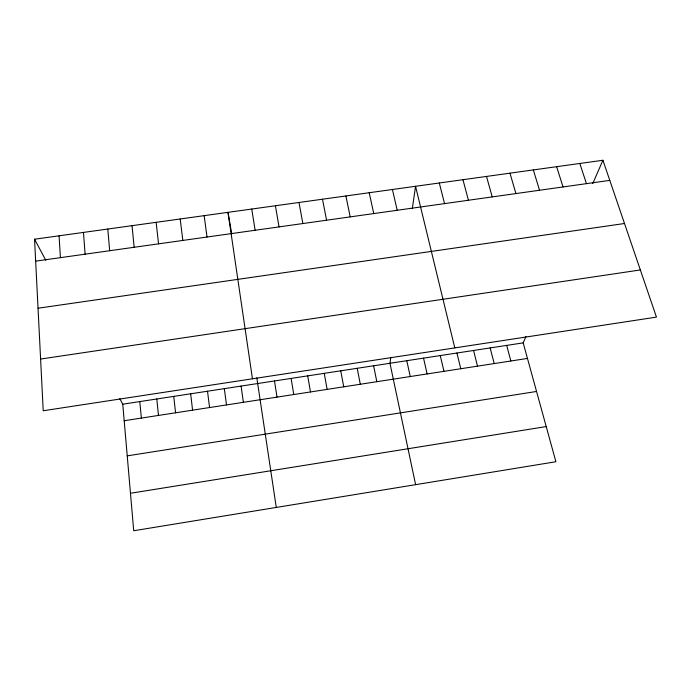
<?xml version="1.0" encoding="UTF-8"?>
<svg xmlns="http://www.w3.org/2000/svg" width="691" height="691" viewBox="0 0 691 691"><rect width="100%" height="100%" fill="white"/><g stroke="black" fill="none" stroke-linecap="round" stroke-linejoin="round"><path stroke-width="1.04" d="M390.821 357.29L389.957 363.285L415.611 484.667M412.311 208.682L415.55 186.285L454.799 347.901M119.802 398.672L122.756 404.2L133.717 530.74L555.892 461.735L523.182 342.874L525.946 336.543M592.748 183.564L602.923 160.26L34.55 239.216L43.213 410.756L656.45 317.109L602.923 160.26M130.478 493.262L546.218 426.572M127.239 455.87L536.553 391.46M124.19 420.733L527.458 358.43M122.756 404.2L523.182 342.874M40.605 359.044L640.358 269.956M38.04 308.229L624.509 223.504M35.656 261.138L609.79 180.368M34.55 239.216L45.796 260.257M579.818 163.465L586.46 183.651M556.626 166.686L563.035 186.95M533.34 169.926L539.524 190.258M509.967 173.173L515.927 193.575M486.499 176.43L492.225 196.909M462.944 179.703L468.438 200.26M506.684 345.405L510.856 360.996M490.152 347.936L494.203 363.561M439.295 182.985L444.555 203.62M473.568 350.475L477.498 366.144M456.932 353.023L460.759 368.735M440.262 355.58L443.968 371.326M392.419 189.498L397.213 210.28M423.54 358.137L427.124 373.926M406.774 360.702L410.247 376.535M369.193 192.729L373.762 213.579M345.889 195.968L350.216 216.888M373.598 365.789L376.837 381.7M357.187 368.303L360.313 384.248M322.49 199.215L326.584 220.213M340.732 370.817L343.738 386.813M298.996 202.48L302.857 223.547M324.243 373.347L327.128 389.379M231.718 233.765L227.987 212.344L252.448 378.806M256.802 377.752L276.279 507.444M307.702 375.878L310.475 391.952M275.415 205.754L279.034 226.898M291.118 378.418L293.77 394.535M251.749 209.045L255.126 230.267M274.482 380.966L277.013 397.118M241.09 386.079L243.379 402.317M204.139 215.652L207.015 237.03M224.325 388.653L226.493 404.926M207.507 391.227L209.563 407.543M180.187 218.978L182.83 240.433M190.656 393.81L192.582 410.169M156.149 222.321L158.541 243.854M173.752 396.392L175.557 412.795M156.797 398.992L158.481 415.438M132.024 225.672L134.158 247.283M139.807 401.592L141.361 418.081M107.796 229.041L109.679 250.729M83.473 232.418L85.097 254.184M59.063 235.812L60.428 257.657"/></g></svg>
